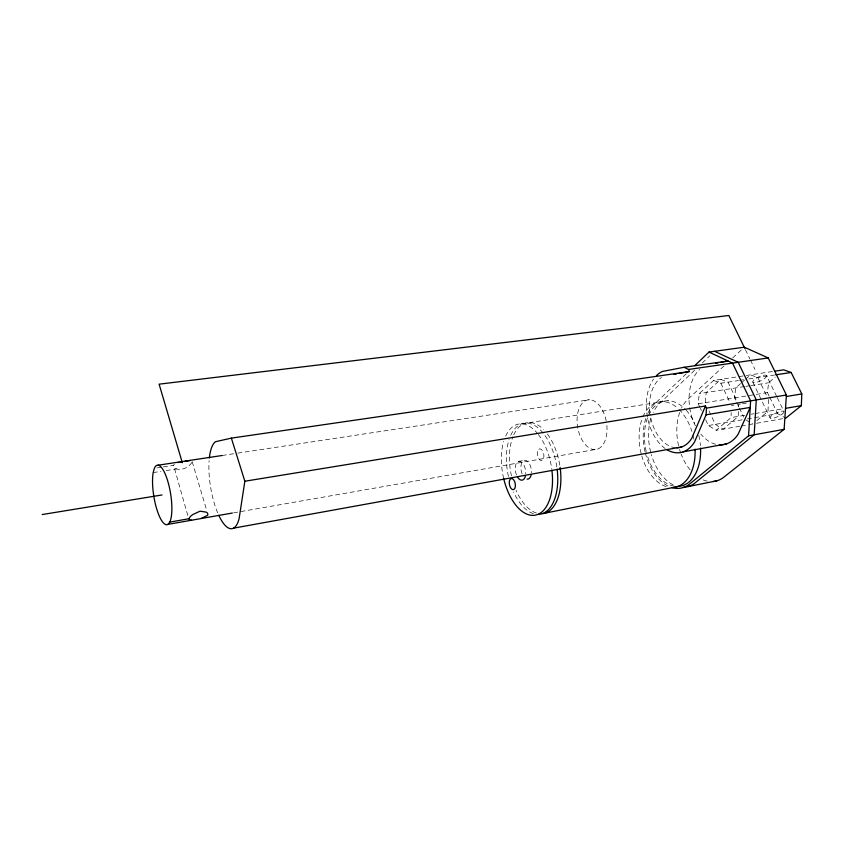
<?xml version="1.0" encoding="UTF-8"?>
<svg xmlns="http://www.w3.org/2000/svg" width="844" height="844" viewBox="0 0 844 844"><rect width="100%" height="100%" fill="white"/><g stroke="black" fill="none" stroke-linecap="round" stroke-linejoin="round"><path stroke-width="0.63" stroke-dasharray="4.22 3.17" d="M705.668 419.806L708.327 425.545L716.218 430.261L731.073 417.558L731.199 412.727M738.363 411.619L738.226 416.44L723.276 429.153L716.218 430.261M738.5 406.808L738.574 404.392L741.169 403.97M768.43 399.465L768.029 411.344L756.857 420.586M187.779 515.505L173.579 465.234A9.801 2.627 -13.5 0 1 174.476 464.379M699.834 407.167L698.241 403.717L699.233 393.61L713.634 380.422L773.442 371.381M698.241 403.717L705.215 402.651L706.228 392.555L720.723 379.367L728.024 382.153L738.394 380.56M769.148 396.1L767.449 392.587L768.589 382.775L775.182 377.12M686.288 373.723L654.142 404.403A45.312 28.675 79.3 0 0 647.854 413.307M694.644 370.221L659.512 403.559A45.186 28.77 79.3 0 0 653.203 412.442M702.229 363.004L709.825 355.799M191.883 462.438C188.423 467.871 179.73 471.933 173.991 467.608L173.453 466.468M723.983 365.969L688.134 399.012A44.563 29.266 79.2 0 0 681.678 407.821M732.708 357.93L742.393 348.994M740.589 383.587L735.662 387.945L734.586 397.904L736.19 401.29M741.57 382.712L744.524 380.095M745.516 379.23L750.443 374.873L757.838 377.574L767.312 397.155M739.956 426.209L723.276 429.153L715.332 424.448L708.411 409.54M741.243 425.988L747.657 424.859M748.934 424.627L752.785 423.952L750.78 422.802M756.593 423.277L783.253 418.582M518.248 461.446L523.934 460.444M233.609 512.836L597.805 449.05M742.192 419.795L708.327 425.545M747.288 418.919L777.662 413.655L784.783 417.58M744.703 415.332L731.073 417.558M751.181 414.225L753.776 413.782M755.074 413.56L783.401 408.707M742.467 403.748L746.36 403.105M705.215 402.651L767.449 392.587M521.771 423.867L668.142 400.752M744.524 386.552L699.233 393.61M745.79 386.352L749.588 385.761M750.854 385.56L768.589 382.775M153.186 472.577L160.993 471.374M166.184 470.572L176.586 468.969M156.942 467.882L162.048 467.101M163.325 466.911L173.537 465.35M739.692 380.359L743.575 379.758M748.765 378.967L774.497 375.021M731.4 405.5L733.795 405.131M222.12 455.496L236.447 453.323M237.755 453.122L589.555 399.75M713.634 380.422L720.892 383.218L728.024 382.153L736.907 400.879M745.758 419.932L749.778 422.232M766.552 375.685A7.585 2.194 -24.9 0 1 756.994 382.205A7.585 2.194 -24.9 0 1 755.464 378.724A7.585 2.194 -24.9 0 1 766.552 375.685L776.712 396.543M777.271 397.703L784.044 411.608M769.717 397.271L777.662 413.655M745.41 349.638L749.915 358.943M750.485 360.103L754.99 369.419M752.795 382.079L770.097 417.97M736.728 402.419L738.869 406.935M739.407 408.063L743.68 417.094M720.892 383.218L730.292 403.147M700.362 408.306L701.427 410.606M192.179 461.679L206.685 510.282M715.659 444.271A40.892 27.314 80.6 0 1 700.836 434.101M695.445 425.851A40.892 27.314 80.6 0 1 699.665 369.345M675.706 447.721A36.64 23.358 80.6 0 1 650.08 414.214M649.922 413.054A36.64 23.358 80.6 0 1 661.496 377.511M665.199 448.554A41.757 26.628 80.6 0 1 653.53 379.072M217.689 512.878A44.542 14.475 80.8 0 1 209.112 460.666M606.868 425.503A25.162 14.622 80.7 0 1 586.96 446.244A25.162 14.622 80.7 0 1 582.043 403.432A25.162 14.622 80.7 0 1 606.614 423.287M707.166 481.133A44.563 29.266 79.2 0 1 702.725 479.708M690.097 469.823A44.563 29.266 79.2 0 1 681.15 454.156M680.718 452.985A44.563 29.266 79.2 0 1 679.557 449.419M678.597 445.811A44.563 29.266 79.2 0 1 681.161 408.886M673.174 484.867A45.186 28.77 79.3 0 1 651.325 454.568M650.661 452.131A45.186 28.77 79.3 0 1 651.368 416.925M784.013 412.188A7.67 2.004 -24.5 0 1 773.716 418.107A7.67 2.004 -24.5 0 1 772.408 415.09A7.67 2.004 -24.5 0 1 783.601 411.239M667.836 485.933A45.312 28.675 79.3 0 1 645.365 453.091M645.059 451.856A45.312 28.675 79.3 0 1 646.029 417.801M522.119 473.895A9.569 5.085 79.7 0 1 524.62 460.265A9.569 5.085 79.7 0 1 531.446 472.735M516.454 474.919A9.59 5.053 79.7 0 1 518.933 461.267A9.59 5.053 79.7 0 1 525.738 473.769M666.243 486.608A43.403 27.303 79.3 0 1 641.809 455.992M641.176 453.65A43.403 27.303 79.3 0 1 642.358 418.234M642.864 416.999A43.403 27.303 79.3 0 1 677.257 407.8M678.966 409.351A43.403 27.303 79.3 0 1 691.901 431.389M692.966 435.103A43.403 27.303 79.3 0 1 694.063 440.178M674.071 486.133A43.287 27.388 79.3 0 1 646.504 452.679M646.219 451.508A43.287 27.388 79.3 0 1 653.847 407.219A43.287 27.388 79.3 0 1 685.307 409.298M686.14 410.184A43.287 27.388 79.3 0 1 694.675 423.35M698.79 435.377A43.287 27.388 79.3 0 1 700.414 445.6M533.408 513.648A46.209 24.708 79.7 0 1 513.563 491.989M508.415 476.364A46.209 24.708 79.7 0 1 509.101 439.502M510.757 435.251A46.209 24.708 79.7 0 1 536.478 426.684A46.209 24.708 79.7 0 1 556.987 467.977M503.668 478.527A46.314 24.603 79.7 0 1 503.668 441.486M505.661 436.084A46.314 24.603 79.7 0 1 537.512 433.447M538.293 434.407A46.314 24.603 79.7 0 1 551.733 468.926M536.457 513.047A46.146 24.782 79.7 0 1 516.085 490.301M511.432 475.816A46.146 24.782 79.7 0 1 512.92 436.812M513.796 434.765A46.146 24.782 79.7 0 1 543.483 429.469M547.418 434.038A46.146 24.782 79.7 0 1 559.941 466.173M537.491 451.508A5.908 3.207 80 0 0 541.141 460.55A5.908 3.207 80 0 0 543.167 452.067A5.908 3.207 80 0 0 537.491 451.508"/><path stroke-width="1.27" d="M785.796 418.139L801.336 405.637L801.8 393.948L791.155 372.468L783.665 369.841L774.718 371.191M667.14 449.81A41.757 26.628 80.6 0 0 694.559 441.918L706.111 414.805L706.439 408.137L705.447 405.996L244.855 481.238L239.095 518.691A44.542 14.475 80.8 0 1 218.744 515.273M672.172 487.642A45.312 28.675 79.3 0 0 689.748 483.928L748.565 435.799L750.611 400.868L732.539 363.099L708.981 352.064L694.802 365.6M713.243 481.502A44.563 29.266 79.2 0 0 723.983 477.082L784.129 429.332L786.408 394.981L768.24 357.951L744.334 347.211L708.981 352.064M191.599 520.21L189.246 519.798L189.151 518.511A9.959 4.526 -19.1 0 1 193.097 514.407L200.028 511.19L206.221 512.139A9.959 4.526 -19.1 0 1 207.645 515.283L200.946 518.575L167.967 524.356A30.162 8.493 80.8 0 1 156.34 507.687A30.162 8.493 80.8 0 1 153.186 472.577L154.389 468.272A30.162 8.493 80.8 0 1 168.051 482.124A30.162 8.493 80.8 0 1 169.792 522.088L167.967 524.356M705.447 405.996L691.827 438.152A36.64 23.358 80.6 0 1 676.941 447.763M177.873 462.607L178.717 462.312M656.453 375.612A41.757 26.628 80.6 0 1 662.487 371.434L684.104 367.277L688.504 369.461L689.464 371.529L231.372 438.12L215.442 441.728A44.542 14.475 80.8 0 0 209.344 458.039M688.303 486.545L717.01 480.774M545.161 513.11L677.004 486.745M715.733 363.342L718.202 362.867M720.66 362.403L728.055 361L684.104 367.277M674.008 374.409L676.593 373.934M679.167 373.449L689.464 371.529M683.028 451.878L726.336 443.923M748.565 435.799L784.129 429.332M233.482 528.175L681.762 446.919M201.21 518.511L232.322 513.057M169.792 522.088L189.13 518.712M785.964 408.274L801.336 405.637M706.111 414.805L750.221 407.409L738.215 434.059A40.892 27.314 80.6 0 1 719.267 444.851M706.439 408.137L786.408 394.981M786.397 396.49L801.8 393.948M180.215 462.058L182.747 461.636M42.2 514.545L162.027 494.964M775.773 374.82L791.155 372.468M158.271 465.181L222.12 455.496M185.226 461.257L190.301 460.55M688.504 369.461L768.24 357.951M714.573 351.294L738.194 362.287L756.277 399.94L754.188 434.776L695.161 482.842A45.186 28.77 79.3 0 1 683.345 487.326M744.841 348.466L728.847 315.498L159.115 384.168L182.304 462.712M231.372 438.12L244.855 481.238M700.562 448.143A43.287 27.388 79.3 0 1 677.69 486.418M695.055 449.156A43.403 27.303 79.3 0 1 673.491 487.431M551.892 470.161A46.314 24.603 79.7 0 1 535.107 515.209A46.314 24.603 79.7 0 1 503.668 478.527M560.121 467.407A46.146 24.782 79.7 0 1 542.618 513.669M557.145 469.211A46.209 24.708 79.7 0 1 538.25 514.376M531.14 474.961A9.569 5.085 79.7 0 1 527.057 479.139M525.432 475.995A9.59 5.053 79.7 0 1 517.456 476.966M509.438 480.932A5.665 2.943 79.4 0 0 512.857 489.668A5.665 2.943 79.4 0 0 514.682 481.66A5.665 2.943 79.4 0 0 509.438 480.932"/></g></svg>
